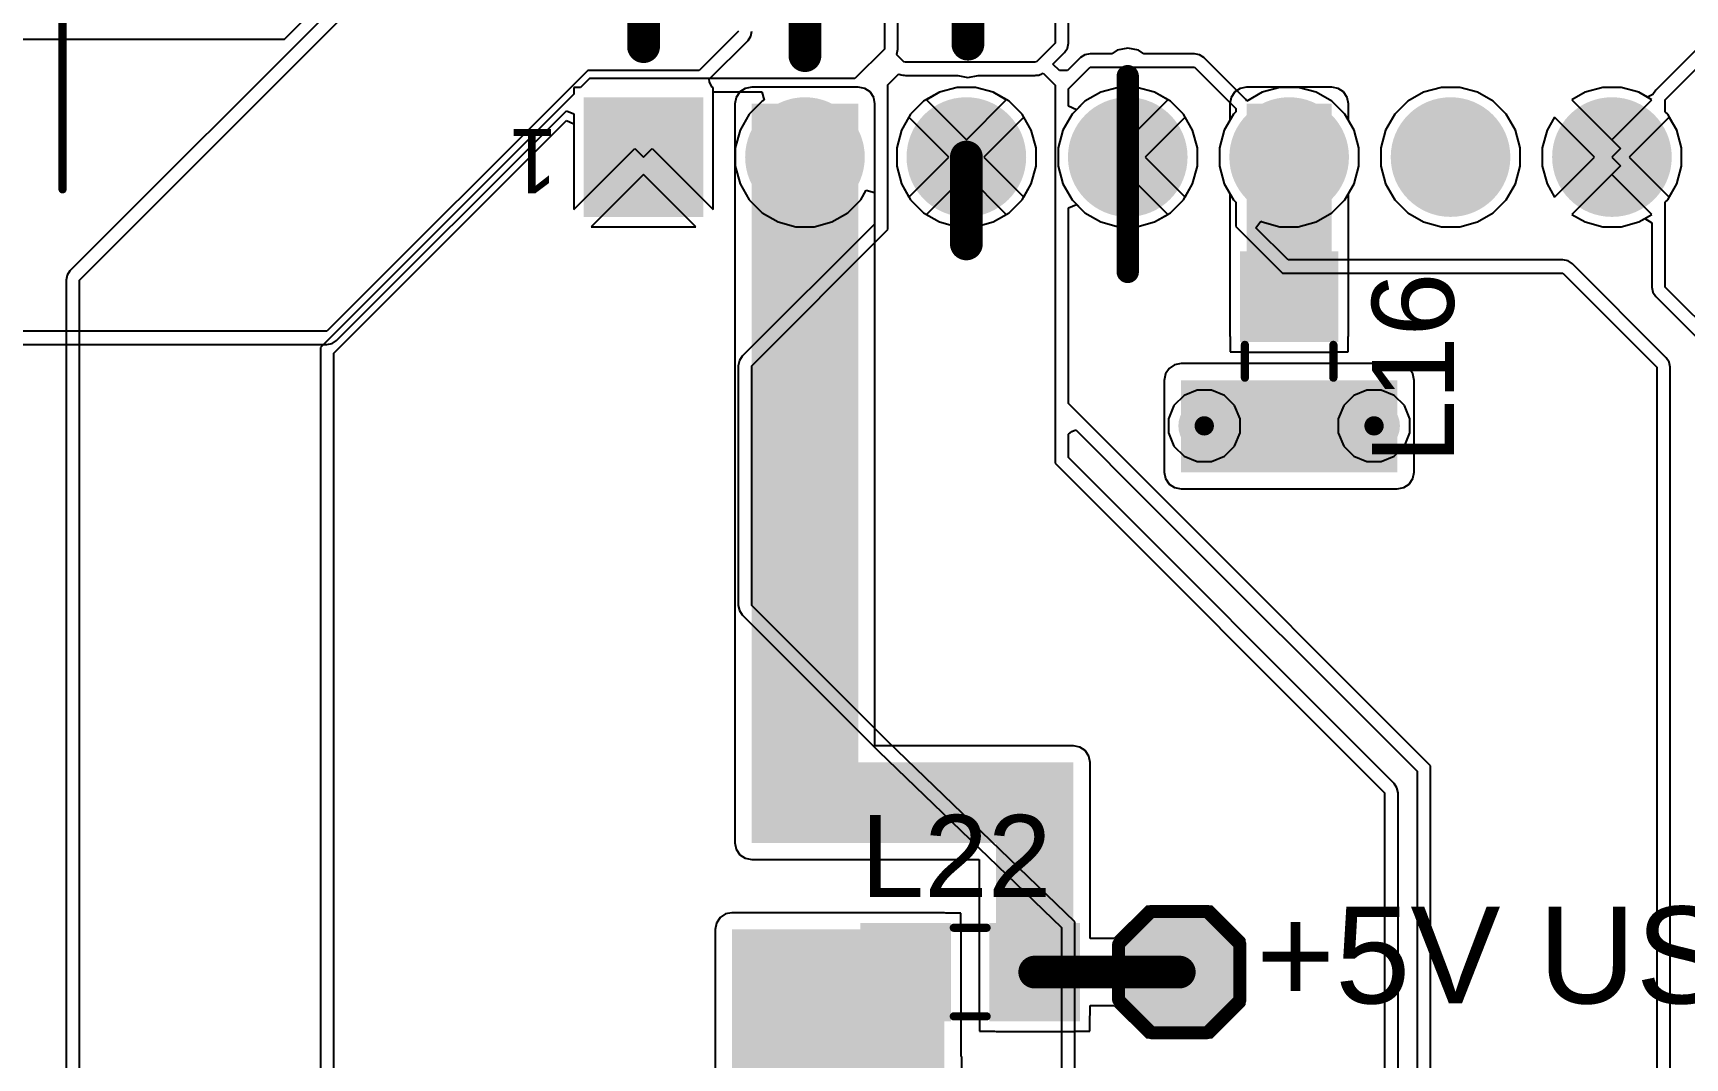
# Model space of a CAD drawing. Header units: millimetres. Extents: x 0 to 174, y 0 to 132.
# Drawn here: x 109.39 to 134.98, y 95.35 to 111.22 of the extents above; entities that cross this region are included whole.
import ezdxf

# ---------------------------------------------------------------- set-up
doc = ezdxf.new("R2010")
doc.units = ezdxf.units.MM
for name, color, linetype in [('BottomLayer', 5, 'Continuous'), ('BottomSolder', 6, 'Continuous'), ('MultiLayer', 9, 'Continuous'), ('PadHoleLayer', 156, 'Continuous'), ('TopLayer', 1, 'Continuous'), ('TopOverlay', 2, 'Continuous'), ('TopPaste', 8, 'Continuous'), ('TopSolder', 216, 'Continuous'), ('ViaHoleLayer', 16, 'Continuous')]:
    doc.layers.add(name, color=color, linetype=linetype)
doc.styles.add('Arial', font='', dxfattribs={"height": 0.2})
doc.styles.get('Arial').set_extended_font_data('Arial')

# ---------------------------------------------------------------- blocks, each defined once
blk = doc.blocks.new('T__________31')
at = {"layer": 'TopLayer'}
blk.add_hatch(color=1, dxfattribs=at).paths.add_polyline_path([(0.3809999999999999, 0.7619999999999999), (-0.3809999999999999, 0.7619999999999999), (-0.7619999999999999, 0.3809999999999999), (-0.7619999999999999, -0.3809999999999999), (-0.3809999999999999, -0.7619999999999999), (0.3809999999999999, -0.7619999999999999), (0.7619999999999999, -0.3809999999999999), (0.7619999999999999, 0.3809999999999999)])
at = {"layer": 'TopPaste'}
blk.add_hatch(color=8, dxfattribs=at).paths.add_polyline_path([(0.3809999999999999, 0.7619999999999999), (-0.3809999999999999, 0.7619999999999999), (-0.7619999999999999, 0.3809999999999999), (-0.7619999999999999, -0.3809999999999999), (-0.3809999999999999, -0.7619999999999999), (0.3809999999999999, -0.7619999999999999), (0.7619999999999999, -0.3809999999999999), (0.7619999999999999, 0.3809999999999999)])
at = {"layer": 'TopSolder'}
blk.add_hatch(color=216, dxfattribs=at).paths.add_polyline_path([(0.4318, 0.8636), (-0.4318, 0.8636), (-0.8636, 0.4318), (-0.8636, -0.4318), (-0.4318, -0.8636), (0.4318, -0.8636), (0.8636, -0.4318), (0.8636, 0.4318)])
at = {"layer": 'TopOverlay', "const_width": 0.1999996}
for points in [[(-0.4318, 0.9397999999999999), (-0.9397999999999999, 0.4318)], [(-0.4318, 0.9397999999999999), (0.4318, 0.9397999999999999)], [(0.4318, 0.9397999999999999), (0.9397999999999999, 0.4318)], [(-0.9397999999999999, 0.4318), (-0.9397999999999999, -0.4318)], [(0.9397999999999999, 0.4318), (0.9397999999999999, -0.4318)], [(-0.9397999999999999, -0.4318), (-0.4318, -0.9397999999999999)], [(0.9397999999999999, -0.4318), (0.4318, -0.9397999999999999)], [(-0.4318, -0.9397999999999999), (0.4318, -0.9397999999999999)]]:
    blk.add_lwpolyline(points, dxfattribs=at)
at = {"layer": 'TopOverlay', "const_width": 0.0999998}
for points in [[(-0.4817998999999999, 0.9397999999999999, 1), (-0.3818001, 0.9397999999999999, 1)], [(-0.4817998999999999, 0.9397999999999999, 1), (-0.3818001, 0.9397999999999999, 1)], [(0.3818001, 0.9397999999999999, 1), (0.4817998999999999, 0.9397999999999999, 1)], [(0.3818001, 0.9397999999999999, 1), (0.4817998999999999, 0.9397999999999999, 1)], [(-0.9897999000000001, 0.4318, 1), (-0.8898001, 0.4318, 1)], [(-0.9897999000000001, 0.4318, 1), (-0.8898001, 0.4318, 1)], [(0.8898001, 0.4318, 1), (0.9897999000000001, 0.4318, 1)], [(0.8898001, 0.4318, 1), (0.9897999000000001, 0.4318, 1)], [(-0.9897999000000001, -0.4318, 1), (-0.8898001, -0.4318, 1)], [(-0.9897999000000001, -0.4318, 1), (-0.8898001, -0.4318, 1)], [(0.8898001, -0.4318, 1), (0.9897999000000001, -0.4318, 1)], [(0.8898001, -0.4318, 1), (0.9897999000000001, -0.4318, 1)], [(-0.4817998999999999, -0.9397999999999999, 1), (-0.3818001, -0.9397999999999999, 1)], [(-0.4817998999999999, -0.9397999999999999, 1), (-0.3818001, -0.9397999999999999, 1)], [(0.3818001, -0.9397999999999999, 1), (0.4817998999999999, -0.9397999999999999, 1)], [(0.3818001, -0.9397999999999999, 1), (0.4817998999999999, -0.9397999999999999, 1)]]:
    blk.add_lwpolyline(points, format="xyb", close=True, dxfattribs=at)
blk = doc.blocks.new('I___0805_62')
at = {"layer": 'TopLayer'}
for points in [[(-1.59999807, 0.65999995), (-0.39999793, 0.65999995), (-0.39999793, -0.65999995), (-1.59999807, -0.65999995)], [(0.4000030099999999, 0.65999995), (1.60000315, 0.65999995), (1.60000315, -0.65999995), (0.4000030099999999, -0.65999995)]]:
    blk.add_hatch(color=1, dxfattribs=at).paths.add_polyline_path(points)
at = {"layer": 'TopPaste'}
for points in [[(-1.59999807, 0.65999995), (-0.39999793, 0.65999995), (-0.39999793, -0.65999995), (-1.59999807, -0.65999995)], [(0.4000030099999999, 0.65999995), (1.60000315, 0.65999995), (1.60000315, -0.65999995), (0.4000030099999999, -0.65999995)]]:
    blk.add_hatch(color=8, dxfattribs=at).paths.add_polyline_path(points)
at = {"layer": 'TopSolder'}
for points in [[(-1.70159807, 0.7615999499999999), (-0.29839793, 0.7615999499999999), (-0.29839793, -0.7615999499999999), (-1.70159807, -0.7615999499999999)], [(0.29840301, 0.7615999499999999), (1.70160315, 0.7615999499999999), (1.70160315, -0.7615999499999999), (0.29840301, -0.7615999499999999)]]:
    blk.add_hatch(color=216, dxfattribs=at).paths.add_polyline_path(points)
at = {"layer": 'TopOverlay', "const_width": 0.127}
for points in [[(-0.254, 0.6858), (0.254, 0.6858)], [(-0.254, -0.6858), (0.254, -0.6858)]]:
    blk.add_lwpolyline(points, dxfattribs=at)
at = {"layer": 'TopOverlay', "const_width": 0.0635}
for points in [[(-0.2857499999999999, 0.6858, 1), (-0.22225, 0.6858, 1)], [(0.22225, 0.6858, 1), (0.2857499999999999, 0.6858, 1)], [(-0.2857499999999999, -0.6858, 1), (-0.22225, -0.6858, 1)], [(0.22225, -0.6858, 1), (0.2857499999999999, -0.6858, 1)]]:
    blk.add_lwpolyline(points, format="xyb", close=True, dxfattribs=at)
blk = doc.blocks.new('I___0805_67')
at = {"layer": 'TopLayer'}
for points in [[(-1.59999807, 0.65999995), (-0.39999793, 0.65999995), (-0.39999793, -0.65999995), (-1.59999807, -0.65999995)], [(0.4000030099999999, 0.65999995), (1.60000315, 0.65999995), (1.60000315, -0.65999995), (0.4000030099999999, -0.65999995)]]:
    blk.add_hatch(color=1, dxfattribs=at).paths.add_polyline_path(points)
at = {"layer": 'TopPaste'}
for points in [[(-1.59999807, 0.65999995), (-0.39999793, 0.65999995), (-0.39999793, -0.65999995), (-1.59999807, -0.65999995)], [(0.4000030099999999, 0.65999995), (1.60000315, 0.65999995), (1.60000315, -0.65999995), (0.4000030099999999, -0.65999995)]]:
    blk.add_hatch(color=8, dxfattribs=at).paths.add_polyline_path(points)
at = {"layer": 'TopSolder'}
for points in [[(-1.70159807, 0.7615999499999999), (-0.29839793, 0.7615999499999999), (-0.29839793, -0.7615999499999999), (-1.70159807, -0.7615999499999999)], [(0.29840301, 0.7615999499999999), (1.70160315, 0.7615999499999999), (1.70160315, -0.7615999499999999), (0.29840301, -0.7615999499999999)]]:
    blk.add_hatch(color=216, dxfattribs=at).paths.add_polyline_path(points)
at = {"layer": 'TopOverlay', "const_width": 0.127}
for points in [[(-0.254, 0.6858), (0.254, 0.6858)], [(-0.254, -0.6858), (0.254, -0.6858)]]:
    blk.add_lwpolyline(points, dxfattribs=at)
at = {"layer": 'TopOverlay', "const_width": 0.0635}
for points in [[(-0.2857499999999999, 0.6858, 1), (-0.22225, 0.6858, 1)], [(0.22225, 0.6858, 1), (0.2857499999999999, 0.6858, 1)], [(-0.2857499999999999, -0.6858, 1), (-0.22225, -0.6858, 1)], [(0.22225, -0.6858, 1), (0.2857499999999999, -0.6858, 1)]]:
    blk.add_lwpolyline(points, format="xyb", close=True, dxfattribs=at)
blk = doc.blocks.new('MX23A18NF1_68')
at = {"layer": 'BottomLayer'}
h = blk.add_hatch(color=5, dxfattribs=at)
edge = h.paths.add_edge_path()
edge.add_arc((-20.49999964, 4.50000116), 0.8249996199999998, 0, 360)
h = blk.add_hatch(color=5, dxfattribs=at)
edge = h.paths.add_edge_path()
edge.add_arc((-17.99999956, 4.50000116), 0.8249996199999998, 0, 360)
h = blk.add_hatch(color=5, dxfattribs=at)
edge = h.paths.add_edge_path()
edge.add_arc((-15.49999948, 4.50000116), 0.8249996199999998, 0, 360)
h = blk.add_hatch(color=5, dxfattribs=at)
edge = h.paths.add_edge_path()
edge.add_arc((-12.9999994, 4.50000116), 0.8249996199999998, 0, 360)
h = blk.add_hatch(color=5, dxfattribs=at)
edge = h.paths.add_edge_path()
edge.add_arc((-10.49999932, 4.50000116), 0.8249996199999998, 0, 360)
h = blk.add_hatch(color=5, dxfattribs=at)
edge = h.paths.add_edge_path()
edge.add_arc((-7.999999239999999, 4.50000116), 0.8249996199999998, 0, 360)
blk.add_hatch(color=5, dxfattribs=at).paths.add_polyline_path([(-6.32499878, 5.32500078), (-4.67499954, 5.32500078), (-4.67499954, 3.67500154), (-6.32499878, 3.67500154)])
at = {"layer": 'BottomSolder'}
h = blk.add_hatch(color=6, dxfattribs=at)
edge = h.paths.add_edge_path()
edge.add_arc((-20.49999964, 4.50000116), 0.92659962, 0, 360)
h = blk.add_hatch(color=6, dxfattribs=at)
edge = h.paths.add_edge_path()
edge.add_arc((-17.99999956, 4.50000116), 0.92659962, 0, 360)
h = blk.add_hatch(color=6, dxfattribs=at)
edge = h.paths.add_edge_path()
edge.add_arc((-15.49999948, 4.50000116), 0.92659962, 0, 360)
h = blk.add_hatch(color=6, dxfattribs=at)
edge = h.paths.add_edge_path()
edge.add_arc((-12.9999994, 4.50000116), 0.92659962, 0, 360)
h = blk.add_hatch(color=6, dxfattribs=at)
edge = h.paths.add_edge_path()
edge.add_arc((-10.49999932, 4.50000116), 0.92659962, 0, 360)
h = blk.add_hatch(color=6, dxfattribs=at)
edge = h.paths.add_edge_path()
edge.add_arc((-7.999999239999999, 4.50000116), 0.92659962, 0, 360)
blk.add_hatch(color=6, dxfattribs=at).paths.add_polyline_path([(-6.42659878, 5.426600779999999), (-4.57339954, 5.426600779999999), (-4.57339954, 3.57340154), (-6.42659878, 3.57340154)])
at = {"layer": 'MultiLayer'}
h = blk.add_hatch(color=9, dxfattribs=at)
edge = h.paths.add_edge_path()
edge.add_arc((-20.49999964, 4.50000116), 0.8249996199999998, 0, 360)
h = blk.add_hatch(color=9, dxfattribs=at)
edge = h.paths.add_edge_path()
edge.add_arc((-17.99999956, 4.50000116), 0.8249996199999998, 0, 360)
h = blk.add_hatch(color=9, dxfattribs=at)
edge = h.paths.add_edge_path()
edge.add_arc((-15.49999948, 4.50000116), 0.8249996199999998, 0, 360)
h = blk.add_hatch(color=9, dxfattribs=at)
edge = h.paths.add_edge_path()
edge.add_arc((-12.9999994, 4.50000116), 0.8249996199999998, 0, 360)
h = blk.add_hatch(color=9, dxfattribs=at)
edge = h.paths.add_edge_path()
edge.add_arc((-10.49999932, 4.50000116), 0.8249996199999998, 0, 360)
h = blk.add_hatch(color=9, dxfattribs=at)
edge = h.paths.add_edge_path()
edge.add_arc((-7.999999239999999, 4.50000116), 0.8249996199999998, 0, 360)
blk.add_hatch(color=9, dxfattribs=at).paths.add_polyline_path([(-6.32499878, 5.32500078), (-4.67499954, 5.32500078), (-4.67499954, 3.67500154), (-6.32499878, 3.67500154)])
at = {"layer": 'PadHoleLayer'}
h = blk.add_hatch(color=156, dxfattribs=at)
edge = h.paths.add_edge_path()
edge.add_arc((-20.49999964, 4.50000116), 0.5499989, 0, 360)
h = blk.add_hatch(color=156, dxfattribs=at)
edge = h.paths.add_edge_path()
edge.add_arc((-17.99999956, 4.50000116), 0.5499989, 0, 360)
h = blk.add_hatch(color=156, dxfattribs=at)
edge = h.paths.add_edge_path()
edge.add_arc((-15.49999948, 4.50000116), 0.5499989, 0, 360)
h = blk.add_hatch(color=156, dxfattribs=at)
edge = h.paths.add_edge_path()
edge.add_arc((-12.9999994, 4.50000116), 0.5499989, 0, 360)
h = blk.add_hatch(color=156, dxfattribs=at)
edge = h.paths.add_edge_path()
edge.add_arc((-10.49999932, 4.50000116), 0.5499989, 0, 360)
h = blk.add_hatch(color=156, dxfattribs=at)
edge = h.paths.add_edge_path()
edge.add_arc((-7.999999239999999, 4.50000116), 0.5499989, 0, 360)
h = blk.add_hatch(color=156, dxfattribs=at)
edge = h.paths.add_edge_path()
edge.add_arc((-5.49999916, 4.50000116), 0.5499989, 0, 360)
at = {"layer": 'TopLayer'}
h = blk.add_hatch(color=1, dxfattribs=at)
edge = h.paths.add_edge_path()
edge.add_arc((-20.49999964, 4.50000116), 0.8249996199999998, 0, 360)
h = blk.add_hatch(color=1, dxfattribs=at)
edge = h.paths.add_edge_path()
edge.add_arc((-17.99999956, 4.50000116), 0.8249996199999998, 0, 360)
h = blk.add_hatch(color=1, dxfattribs=at)
edge = h.paths.add_edge_path()
edge.add_arc((-15.49999948, 4.50000116), 0.8249996199999998, 0, 360)
h = blk.add_hatch(color=1, dxfattribs=at)
edge = h.paths.add_edge_path()
edge.add_arc((-12.9999994, 4.50000116), 0.8249996199999998, 0, 360)
h = blk.add_hatch(color=1, dxfattribs=at)
edge = h.paths.add_edge_path()
edge.add_arc((-10.49999932, 4.50000116), 0.8249996199999998, 0, 360)
h = blk.add_hatch(color=1, dxfattribs=at)
edge = h.paths.add_edge_path()
edge.add_arc((-7.999999239999999, 4.50000116), 0.8249996199999998, 0, 360)
blk.add_hatch(color=1, dxfattribs=at).paths.add_polyline_path([(-6.32499878, 5.32500078), (-4.67499954, 5.32500078), (-4.67499954, 3.67500154), (-6.32499878, 3.67500154)])
at = {"layer": 'TopSolder'}
h = blk.add_hatch(color=216, dxfattribs=at)
edge = h.paths.add_edge_path()
edge.add_arc((-20.49999964, 4.50000116), 0.92659962, 0, 360)
h = blk.add_hatch(color=216, dxfattribs=at)
edge = h.paths.add_edge_path()
edge.add_arc((-17.99999956, 4.50000116), 0.92659962, 0, 360)
h = blk.add_hatch(color=216, dxfattribs=at)
edge = h.paths.add_edge_path()
edge.add_arc((-15.49999948, 4.50000116), 0.92659962, 0, 360)
h = blk.add_hatch(color=216, dxfattribs=at)
edge = h.paths.add_edge_path()
edge.add_arc((-12.9999994, 4.50000116), 0.92659962, 0, 360)
h = blk.add_hatch(color=216, dxfattribs=at)
edge = h.paths.add_edge_path()
edge.add_arc((-10.49999932, 4.50000116), 0.92659962, 0, 360)
h = blk.add_hatch(color=216, dxfattribs=at)
edge = h.paths.add_edge_path()
edge.add_arc((-7.999999239999999, 4.50000116), 0.92659962, 0, 360)
blk.add_hatch(color=216, dxfattribs=at).paths.add_polyline_path([(-6.42659878, 5.426600779999999), (-4.57339954, 5.426600779999999), (-4.57339954, 3.57340154), (-6.42659878, 3.57340154)])
at = {"layer": 'TopOverlay', "const_width": 0.127}
blk.add_lwpolyline([(3.50000062, 5.00000016), (3.50000062, -5.733399759999999)], dxfattribs=at)
at = {"layer": 'TopOverlay', "const_width": 0.0635}
blk.add_lwpolyline([(3.46825062, 5.00000016, 1), (3.53175062, 5.00000016, 1)], format="xyb", close=True, dxfattribs=at)
at = {"layer": 'TopOverlay'}
blk.add_text('1', height=1.00000054, dxfattribs=at).set_placement((-4.1656, 4.064))

msp = doc.modelspace()

# ---------------------------------------------------------------- hatches: boundary and pattern name
at = {"layer": 'BottomLayer'}
h = msp.add_hatch(color=5, dxfattribs=at)
edge = h.paths.add_edge_path()
edge.add_arc((127.5334127, 105.13721162), 0.2999994, 0, 360)
h = msp.add_hatch(color=5, dxfattribs=at)
edge = h.paths.add_edge_path()
edge.add_arc((130.16301374, 105.13721162), 0.2999994, 0, 360)
at = {"layer": 'BottomSolder'}
h = msp.add_hatch(color=6, dxfattribs=at)
edge = h.paths.add_edge_path()
edge.add_arc((127.5334127, 105.13721162), 0.4015993999999999, 0, 360)
h = msp.add_hatch(color=6, dxfattribs=at)
edge = h.paths.add_edge_path()
edge.add_arc((130.16301374, 105.13721162), 0.4015993999999999, 0, 360)
at = {"layer": 'TopLayer'}
for points in [[(120.523, 98.67899999999999), (122.174, 98.67899999999999), (122.174, 110.12501216), (120.523, 110.12501216)], [(128.188212, 106.53721136), (129.50821444, 106.53721136), (129.50821444, 110.12501216), (128.188212, 110.12501216)], [(127.17321276, 104.4194127), (130.52321368, 104.4194127), (130.52321368, 105.8418127), (127.17321276, 105.8418127)], [(120.523, 98.67899999999999), (125.50761284, 98.67899999999999), (125.50761284, 99.9236), (120.523, 99.9236)], [(124.3076127, 96.0177404), (125.50761538, 96.0177404), (125.50761538, 99.9236), (124.3076127, 99.9236)], [(120.21671156, 89.85754189999999), (123.50761176, 89.85754189999999), (123.50761176, 97.3377403), (120.21671156, 97.3377403)]]:
    msp.add_hatch(color=1, dxfattribs=at).paths.add_polyline_path(points)
h = msp.add_hatch(color=1, dxfattribs=at)
edge = h.paths.add_edge_path()
edge.add_arc((127.5334127, 105.13721162), 0.2999994, 0, 360)
h = msp.add_hatch(color=1, dxfattribs=at)
edge = h.paths.add_edge_path()
edge.add_arc((130.16301374, 105.13721162), 0.2999994, 0, 360)
at = {"layer": 'TopSolder'}
h = msp.add_hatch(color=216, dxfattribs=at)
edge = h.paths.add_edge_path()
edge.add_arc((127.5334127, 105.13721162), 0.4015993999999999, 0, 360)
h = msp.add_hatch(color=216, dxfattribs=at)
edge = h.paths.add_edge_path()
edge.add_arc((130.16301374, 105.13721162), 0.4015993999999999, 0, 360)
at = {"layer": 'ViaHoleLayer'}
h = msp.add_hatch(color=16, dxfattribs=at)
edge = h.paths.add_edge_path()
edge.add_arc((127.5334127, 105.13721162), 0.1499997, 0, 360)
h = msp.add_hatch(color=16, dxfattribs=at)
edge = h.paths.add_edge_path()
edge.add_arc((130.16301374, 105.13721162), 0.1499997, 0, 360)

# ---------------------------------------------------------------- linework, layer by layer
at = {"layer": 'BottomLayer'}
for p, q in [((125.222, 115.51919746), (125.222, 111.06418732)), ((116.64461558, 114.21981474), (109.96250042, 107.53769958)), ((110.109, 107.3912), (116.8654, 114.1476)), ((122.5804, 113.6904), (122.5804, 110.9726)), ((122.78758018, 110.9726127), (122.78758018, 111.72508262)), ((125.42918018, 111.06420002), (125.42918018, 111.5135057)), ((125.222, 111.06418732), (124.93319184, 110.77537916)), ((125.41340932, 110.98490122), (125.42918272, 111.06418732)), ((125.42918272, 111.06418732), (125.42918018, 111.06420002)), ((135.41329534, 111.22069196), (134.52671342, 110.33411258)), ((134.673213, 110.187613), (135.5598, 111.0742)), ((122.5804, 110.9726), (122.1232, 110.5154)), ((122.76759546, 110.88700454), (122.77180932, 110.8933139)), ((122.88013524, 110.77446476), (122.76759546, 110.88700454)), ((122.77180932, 110.8933139), (122.78758272, 110.9726)), ((122.78758272, 110.9726), (122.78758018, 110.9726127)), ((125.18980296, 110.73899112), (125.36849958, 110.91768774)), ((125.36849958, 110.91768774), (125.41340932, 110.98490122)), ((125.61835176, 110.83969958), (125.4172244, 110.63857222)), ((125.68556524, 110.88460932), (125.61835176, 110.83969958)), ((125.76485134, 110.90038272), (125.68556524, 110.88460932)), ((125.76486404, 110.90038018), (125.76485134, 110.90038272)), ((126.09927536, 110.90038018), (125.76486404, 110.90038018)), ((126.18170598, 110.95545754), (126.09927536, 110.90038018)), ((126.34820298, 110.9885766), (126.18170598, 110.95545754)), ((126.51469998, 110.95545754), (126.34820298, 110.9885766)), ((126.5971306, 110.90038018), (126.51469998, 110.95545754)), ((127.3809873, 110.90038018), (126.5971306, 110.90038018)), ((127.381, 110.90038272), (127.3809873, 110.90038018)), ((127.4602861, 110.88460932), (127.381, 110.90038272)), ((127.52749958, 110.83969958), (127.4602861, 110.88460932)), ((128.16970556, 110.19749106), (127.52749958, 110.83969958)), ((122.6312, 110.41970042), (122.79707724, 110.58557766)), ((122.79707724, 110.58557766), (122.80084914, 110.58305544)), ((122.80084914, 110.58305544), (122.82086942, 110.57907272)), ((122.82086942, 110.57907272), (122.83971114, 110.5712673)), ((122.83971114, 110.5712673), (122.86516956, 110.56620254)), ((122.86516956, 110.56620254), (122.88557592, 110.56620254)), ((122.90559366, 110.7694), (122.88013524, 110.77446476)), ((122.88557592, 110.56620254), (122.90559366, 110.56221982)), ((124.90680378, 110.7694), (122.90559366, 110.7694)), ((122.90559366, 110.56221982), (123.71486306, 110.56221982)), ((123.71486306, 110.56221982), (123.87258182, 110.53084828)), ((123.87258182, 110.53084828), (124.03030058, 110.56221982)), ((124.03030058, 110.56221982), (124.90680378, 110.56221982)), ((124.9297984, 110.77397454), (124.90680378, 110.7694)), ((124.90680378, 110.56221982), (124.92682152, 110.56620254)), ((124.92682152, 110.56620254), (124.94722788, 110.56620254)), ((124.93319184, 110.77537916), (124.9297984, 110.77397454)), ((124.94722788, 110.56620254), (124.9702225, 110.57077708)), ((124.9702225, 110.57077708), (124.9890439, 110.57857234)), ((124.9890439, 110.57857234), (125.00903624, 110.5825449)), ((125.00903624, 110.5825449), (125.01242968, 110.58394952)), ((125.01242968, 110.58394952), (125.01245762, 110.5839673)), ((125.01245762, 110.5839673), (125.01247794, 110.58397238)), ((125.01247794, 110.58397238), (125.02944768, 110.59531094)), ((125.02944768, 110.59531094), (125.0372531, 110.59854436)), ((125.0372531, 110.59854436), (125.22199492, 110.4138)), ((125.29022186, 110.63857222), (125.18980296, 110.73899112)), ((125.4172244, 110.63857222), (125.29022186, 110.63857222)), ((125.42916748, 110.35751614), (125.76485134, 110.6932)), ((125.76485134, 110.6932), (127.381, 110.6932)), ((127.381, 110.6932), (128.0232136, 110.0509864)), ((117.87201216, 110.37901216), (117.76921328, 110.37901216)), ((117.76921328, 110.37901216), (117.76921328, 110.27621328)), ((118.0084, 110.5154), (117.87201216, 110.37901216)), ((122.1232, 110.5154), (118.0084, 110.5154)), ((119.92721252, 108.49041802), (119.92721252, 110.30821982)), ((119.92721252, 110.30821982), (120.68247898, 110.30821982)), ((120.68247898, 110.30821982), (120.71650736, 110.18121982)), ((122.6312, 108.17601428), (122.6312, 110.41970042)), ((123.43173434, 110.3054817), (123.22912616, 110.18850454)), ((123.70616102, 110.37901216), (123.43173434, 110.3054817)), ((123.9902651, 110.37901216), (123.70616102, 110.37901216)), ((124.26469178, 110.3054817), (123.9902651, 110.37901216)), ((124.46731012, 110.18849692), (124.26469178, 110.3054817)), ((125.22199492, 110.35755678), (125.2219873, 110.35751868)), ((125.2219873, 110.35751868), (125.22199492, 110.35748058)), ((125.22199492, 110.4138), (125.22199492, 110.35755678)), ((125.22199492, 110.35748058), (125.22199492, 110.08651592)), ((125.4291751, 110.35748058), (125.42916748, 110.35751614)), ((125.4291751, 110.08651592), (125.4291751, 110.35748058)), ((125.93173442, 110.3054817), (125.68569224, 110.16342712)), ((126.2061611, 110.37901216), (125.93173442, 110.3054817)), ((126.49026518, 110.37901216), (126.2061611, 110.37901216)), ((126.76469186, 110.3054817), (126.49026518, 110.37901216)), ((126.9672975, 110.18850454), (126.76469186, 110.3054817)), ((128.4317345, 110.3054817), (128.19058182, 110.1662516)), ((128.70616118, 110.37901216), (128.4317345, 110.3054817)), ((128.99026526, 110.37901216), (128.70616118, 110.37901216)), ((129.26469194, 110.3054817), (128.99026526, 110.37901216)), ((129.51073412, 110.16342712), (129.26469194, 110.3054817)), ((130.93173458, 110.3054817), (130.6856924, 110.16342712)), ((131.20616126, 110.37901216), (130.93173458, 110.3054817)), ((131.49026534, 110.37901216), (131.20616126, 110.37901216)), ((131.76469202, 110.3054817), (131.49026534, 110.37901216)), ((132.0107342, 110.16342712), (131.76469202, 110.3054817)), ((133.43173466, 110.3054817), (133.22912648, 110.18850454)), ((133.70616134, 110.37901216), (133.43173466, 110.3054817)), ((133.99026542, 110.37901216), (133.70616134, 110.37901216)), ((134.2646921, 110.3054817), (133.99026542, 110.37901216)), ((134.39759506, 110.2287483), (134.2646921, 110.3054817)), ((134.52671342, 110.33411258), (134.48180368, 110.26690164)), ((117.76921328, 110.27621328), (113.84279746, 106.34979746)), ((120.68569208, 110.16342712), (120.4847984, 109.96253344)), ((120.71650736, 110.18121982), (120.68569208, 110.16342712)), ((123.22912616, 110.18850454), (123.84822322, 109.56941002)), ((123.84822322, 109.56941002), (124.46731012, 110.18849692)), ((125.22199492, 110.08651592), (125.22199492, 108.51351932)), ((125.5561751, 110.03390998), (125.4291751, 110.08651592)), ((125.68569224, 110.16342712), (125.5561751, 110.03390998)), ((126.21349916, 109.4347062), (126.9672975, 110.18850454)), ((128.0232136, 110.0509864), (128.0232136, 110.0009484)), ((128.16971318, 110.19748598), (128.16970556, 110.19749106)), ((128.19058182, 110.1662516), (128.16971318, 110.19748598)), ((129.7116278, 109.96253344), (129.51073412, 110.16342712)), ((130.6856924, 110.16342712), (130.48479872, 109.96253344)), ((132.21162788, 109.96253344), (132.0107342, 110.16342712)), ((133.22912648, 110.18850454), (133.98292736, 109.4347062)), ((134.48180368, 110.26690164), (134.39759506, 110.2287483)), ((134.673213, 110.0009484), (134.673213, 110.187613)), ((114.04997764, 106.26397848), (117.65188052, 109.86588136)), ((117.65188052, 109.86588136), (117.76921328, 109.81727846)), ((117.76921328, 109.81727846), (117.76921328, 108.49040024)), ((120.4847984, 109.96253344), (120.34274382, 109.71649126)), ((122.95971852, 109.9190969), (122.8427439, 109.71649126)), ((123.57881558, 109.30000238), (122.95971852, 109.9190969)), ((124.73671268, 109.9190842), (124.11763086, 109.30000238)), ((124.85368222, 109.71649126), (124.73671268, 109.9190842)), ((127.23670514, 109.9190969), (126.61761062, 109.30000238)), ((127.3536823, 109.71649126), (127.23670514, 109.9190969)), ((127.98479864, 109.96253344), (127.84274406, 109.71649126)), ((128.0232136, 110.0009484), (127.98479864, 109.96253344)), ((129.85368238, 109.71649126), (129.7116278, 109.96253344)), ((130.48479872, 109.96253344), (130.34274414, 109.71649126)), ((132.35368246, 109.71649126), (132.21162788, 109.96253344)), ((132.95971884, 109.9190969), (132.84274422, 109.71649126)), ((133.5788159, 109.30000238), (132.95971884, 109.9190969)), ((134.71162796, 109.96253344), (134.673213, 110.0009484)), ((134.85368254, 109.71649126), (134.71162796, 109.96253344)), ((120.34274382, 109.71649126), (120.26921336, 109.44206458)), ((122.8427439, 109.71649126), (122.76921344, 109.44206458)), ((124.92721268, 109.44206458), (124.85368222, 109.71649126)), ((127.42721276, 109.44206458), (127.3536823, 109.71649126)), ((127.84274406, 109.71649126), (127.7692136, 109.44206458)), ((129.92721284, 109.44206458), (129.85368238, 109.71649126)), ((130.34274414, 109.71649126), (130.26921368, 109.44206458)), ((132.42721292, 109.44206458), (132.35368246, 109.71649126)), ((132.84274422, 109.71649126), (132.76921376, 109.44206458)), ((134.927213, 109.44206458), (134.85368254, 109.71649126)), ((117.76921328, 108.49040024), (118.71351924, 109.4347062)), ((118.71351924, 109.4347062), (118.84822306, 109.30000238)), ((118.84822306, 109.30000238), (118.98292688, 109.4347062)), ((118.98292688, 109.4347062), (119.92721252, 108.49041802)), ((120.26921336, 109.44206458), (120.26921336, 109.1579605)), ((122.76921344, 109.44206458), (122.76921344, 109.1579605)), ((122.95972868, 108.68091548), (123.57881558, 109.30000238)), ((124.11763086, 109.30000238), (124.73670506, 108.68092564)), ((124.92721268, 109.1579605), (124.92721268, 109.44206458)), ((126.34820298, 109.30000238), (126.21349916, 109.4347062)), ((126.21349916, 109.16529856), (126.34820298, 109.30000238)), ((126.61761062, 109.30000238), (127.23669752, 108.68091294)), ((127.42721276, 109.1579605), (127.42721276, 109.44206458)), ((127.7692136, 109.44206458), (127.7692136, 109.1579605)), ((129.92721284, 109.1579605), (129.92721284, 109.44206458)), ((130.26921368, 109.44206458), (130.26921368, 109.1579605)), ((132.42721292, 109.1579605), (132.42721292, 109.44206458)), ((132.76921376, 109.44206458), (132.76921376, 109.1579605)), ((132.959729, 108.68091548), (133.5788159, 109.30000238)), ((133.98292736, 109.4347062), (133.84822354, 109.30000238)), ((133.84822354, 109.30000238), (133.98292736, 109.16529856)), ((134.927213, 109.1579605), (134.927213, 109.44206458)), ((118.84822306, 109.03059474), (118.03864124, 108.22101292)), ((119.65780234, 108.22101292), (118.84822306, 109.03059474)), ((120.26921336, 109.1579605), (120.34274382, 108.88353382)), ((122.76921344, 109.1579605), (122.8427439, 108.88353382)), ((123.84822322, 109.03059474), (123.2291414, 108.41151292)), ((124.46729742, 108.411518), (123.84822322, 109.03059474)), ((124.85368222, 108.88353382), (124.92721268, 109.1579605)), ((126.9672848, 108.41151292), (126.21349916, 109.16529856)), ((127.3536823, 108.88353382), (127.42721276, 109.1579605)), ((127.7692136, 109.1579605), (127.84274406, 108.88353382)), ((129.85368238, 108.88353382), (129.92721284, 109.1579605)), ((130.26921368, 109.1579605), (130.34274414, 108.88353382)), ((132.35368246, 108.88353382), (132.42721292, 109.1579605)), ((132.76921376, 109.1579605), (132.84274422, 108.88353382)), ((133.98292736, 109.16529856), (133.22914172, 108.41151292)), ((134.85368254, 108.88353382), (134.927213, 109.1579605)), ((120.34274382, 108.88353382), (120.4847984, 108.63749164)), ((122.21162756, 108.63749164), (122.29701982, 108.78539076)), ((122.29701982, 108.78539076), (122.42401982, 108.75136238)), ((122.42401982, 108.75136238), (122.42401982, 108.26183072)), ((122.8427439, 108.88353382), (122.95972868, 108.68091548)), ((124.73670506, 108.68092564), (124.85368222, 108.88353382)), ((127.23669752, 108.68091294), (127.3536823, 108.88353382)), ((127.84274406, 108.88353382), (127.98479864, 108.63749164)), ((129.7116278, 108.63749164), (129.85368238, 108.88353382)), ((130.34274414, 108.88353382), (130.48479872, 108.63749164)), ((132.21162788, 108.63749164), (132.35368246, 108.88353382)), ((132.84274422, 108.88353382), (132.959729, 108.68091548)), ((134.71162796, 108.63749164), (134.85368254, 108.88353382)), ((120.4847984, 108.63749164), (120.68569208, 108.43659796)), ((122.01073388, 108.43659796), (122.21162756, 108.63749164)), ((125.22199492, 108.51351932), (125.22199492, 107.72483154)), ((125.4291751, 108.51351678), (125.5561751, 108.5661151)), ((125.4291751, 107.72483154), (125.4291751, 108.51351678)), ((125.5561751, 108.5661151), (125.68569224, 108.43659796)), ((127.98479864, 108.63749164), (128.0232136, 108.59907668)), ((128.0232136, 108.59907668), (128.0232136, 108.22218386)), ((129.51073412, 108.43659796), (129.7116278, 108.63749164)), ((130.48479872, 108.63749164), (130.6856924, 108.43659796)), ((132.0107342, 108.43659796), (132.21162788, 108.63749164)), ((134.673213, 108.59907668), (134.71162796, 108.63749164)), ((134.673213, 107.28718446), (134.673213, 108.59907668)), ((122.42401982, 108.26183072), (120.37671378, 106.21452722)), ((120.68569208, 108.43659796), (120.93173426, 108.29454338)), ((120.93173426, 108.29454338), (121.20616094, 108.22101292)), ((121.49026502, 108.22101292), (121.7646917, 108.29454338)), ((121.7646917, 108.29454338), (122.01073388, 108.43659796)), ((123.2291414, 108.41151292), (123.43173434, 108.29454338)), ((123.43173434, 108.29454338), (123.70616102, 108.22101292)), ((123.9902651, 108.22101292), (124.26469178, 108.29454338)), ((124.26469178, 108.29454338), (124.46729742, 108.411518)), ((125.68569224, 108.43659796), (125.93173442, 108.29454338)), ((125.93173442, 108.29454338), (126.2061611, 108.22101292)), ((126.49026518, 108.22101292), (126.76469186, 108.29454338)), ((126.76469186, 108.29454338), (126.9672848, 108.41151292)), ((128.3341731, 108.20422352), (128.41215364, 108.30584892)), ((128.41215364, 108.30584892), (128.4317345, 108.29454338)), ((128.4317345, 108.29454338), (128.70616118, 108.22101292)), ((128.99026526, 108.22101292), (129.26469194, 108.29454338)), ((129.26469194, 108.29454338), (129.51073412, 108.43659796)), ((130.6856924, 108.43659796), (130.93173458, 108.29454338)), ((130.93173458, 108.29454338), (131.20616126, 108.22101292)), ((131.49026534, 108.22101292), (131.76469202, 108.29454338)), ((131.76469202, 108.29454338), (132.0107342, 108.43659796)), ((133.22914172, 108.41151292), (133.43173466, 108.29454338)), ((133.43173466, 108.29454338), (133.70616134, 108.22101292)), ((133.99026542, 108.22101292), (134.2646921, 108.29454338)), ((134.2646921, 108.29454338), (134.35604574, 108.34728648)), ((134.35604574, 108.34728648), (134.46603282, 108.28378648)), ((134.46603282, 108.28378648), (134.46603282, 107.28719716)), ((118.03864124, 108.22101292), (119.65780234, 108.22101292)), ((120.52321336, 106.06802764), (122.6312, 108.17601428)), ((121.20616094, 108.22101292), (121.49026502, 108.22101292)), ((123.70616102, 108.22101292), (123.9902651, 108.22101292)), ((126.2061611, 108.22101292), (126.49026518, 108.22101292)), ((128.0232136, 108.22218386), (128.7453864, 107.50001106)), ((128.83120284, 107.70719124), (128.3341731, 108.20422352)), ((128.70616118, 108.22101292), (128.99026526, 108.22101292)), ((131.20616126, 108.22101292), (131.49026534, 108.22101292)), ((133.70616134, 108.22101292), (133.99026542, 108.22101292)), ((109.96250042, 107.53769958), (109.91759068, 107.4704861)), ((125.22199492, 107.72483154), (125.22199746, 105.02701372)), ((125.42917764, 105.48222236), (125.4291751, 107.72483154)), ((128.7453864, 107.50001106), (133.0887864, 107.50001106)), ((133.0887737, 107.70719124), (128.83120284, 107.70719124)), ((133.0887864, 107.70719378), (133.0887737, 107.70719124)), ((133.16806996, 107.69142038), (133.0887864, 107.70719378)), ((133.0887864, 107.50001106), (134.5438, 106.045)), ((133.23528598, 107.64651064), (133.16806996, 107.69142038)), ((134.69029196, 106.19150466), (133.23528598, 107.64651064)), ((109.91759068, 107.4704861), (109.90181728, 107.3912)), ((109.90181728, 107.3912), (109.90181982, 107.3911873)), ((109.90181982, 107.3911873), (109.90181982, 64.8160121)), ((110.109, 64.8160121), (110.109, 107.3912)), ((134.46603282, 107.28719716), (134.46603028, 107.28718446)), ((134.46603028, 107.28718446), (134.48180368, 107.2079009)), ((135.93173474, 106.02866272), (134.673213, 107.28718446)), ((134.48180368, 107.2079009), (134.52671342, 107.14068488)), ((134.52671342, 107.14068488), (135.72455456, 105.94284374)), ((113.84279746, 106.34979746), (113.8428, 41.0464)), ((114.04998018, 41.0464127), (114.04997764, 106.26397848)), ((120.37671378, 106.21452722), (120.33180404, 106.14731374)), ((134.69029958, 106.19149958), (134.69029196, 106.19150466)), ((134.73520932, 106.12428356), (134.69029958, 106.19149958)), ((120.33180404, 106.14731374), (120.31603064, 106.06802764)), ((120.31603064, 106.06802764), (120.31603318, 106.06801494)), ((120.31603318, 106.06801494), (120.31603318, 102.3559929)), ((120.52321336, 102.3559929), (120.52321336, 106.06802764)), ((134.5438, 106.045), (134.5438, 50.67299491999999)), ((134.75098018, 106.045), (134.73520932, 106.12428356)), ((134.75098018, 50.67300762), (134.75098018, 106.045)), ((127.4232148, 105.69121102), (127.21959824, 105.60687032)), ((127.6436106, 105.69121102), (127.4232148, 105.69121102)), ((127.84722716, 105.60687032), (127.6436106, 105.69121102)), ((130.05281584, 105.69121102), (129.84919928, 105.60687032)), ((130.27321164, 105.69121102), (130.05281584, 105.69121102)), ((130.4768282, 105.60687032), (130.27321164, 105.69121102)), ((126.746, 104.1654), (125.42917764, 105.48222236)), ((127.063754, 105.45102608), (126.9794133, 105.24740952)), ((127.21959824, 105.60687032), (127.063754, 105.45102608)), ((128.0030714, 105.45102608), (127.84722716, 105.60687032)), ((128.0874121, 105.24740952), (128.0030714, 105.45102608)), ((129.69335504, 105.45102608), (129.60901434, 105.24740952)), ((129.84919928, 105.60687032), (129.69335504, 105.45102608)), ((130.63267244, 105.45102608), (130.4768282, 105.60687032)), ((130.71701314, 105.24740952), (130.63267244, 105.45102608)), ((126.9794133, 105.24740952), (126.9794133, 105.02701372)), ((128.0874121, 105.02701372), (128.0874121, 105.24740952)), ((129.60901434, 105.24740952), (129.60901434, 105.02701372)), ((130.71701314, 105.02701372), (130.71701314, 105.24740952)), ((125.22199746, 105.02701372), (125.22199492, 104.5588714)), ((125.4291751, 104.64469038), (125.42917764, 105.0096198)), ((125.42917764, 105.0096198), (125.47961442, 105.04790268)), ((125.47961442, 105.04790268), (125.54387896, 105.07452442)), ((125.54387896, 105.07452442), (126.59950042, 104.01890042)), ((126.9794133, 105.02701372), (127.063754, 104.82339716)), ((128.0030714, 104.82339716), (128.0874121, 105.02701372)), ((129.60901434, 105.02701372), (129.69335504, 104.82339716)), ((130.63267244, 104.82339716), (130.71701314, 105.02701372)), ((127.063754, 104.82339716), (127.21959824, 104.66755292)), ((127.21959824, 104.66755292), (127.4232148, 104.58321222)), ((127.6436106, 104.58321222), (127.84722716, 104.66755292)), ((127.84722716, 104.66755292), (128.0030714, 104.82339716)), ((129.69335504, 104.82339716), (129.84919928, 104.66755292)), ((129.84919928, 104.66755292), (130.05281584, 104.58321222)), ((130.27321164, 104.58321222), (130.4768282, 104.66755292)), ((130.4768282, 104.66755292), (130.63267244, 104.82339716)), ((125.22199492, 104.5588714), (130.32739492, 99.45347394)), ((130.47388688, 99.5999786), (125.4291751, 104.64469038)), ((127.4232148, 104.58321222), (127.6436106, 104.58321222)), ((130.05281584, 104.58321222), (130.27321164, 104.58321222)), ((131.0386, 99.8728), (126.746, 104.1654)), ((126.59950042, 104.01890042), (130.83141982, 99.78698102)), ((120.31603318, 102.3559929), (120.33180404, 102.27670934)), ((122.6312, 100.24800626), (120.52321336, 102.3559929)), ((120.33180404, 102.27670934), (120.37671378, 102.20949332)), ((120.37671378, 102.20949332), (120.3767214, 102.20948824)), ((120.3767214, 102.20948824), (122.48470042, 100.10150668)), ((122.48470042, 100.10150668), (122.4862676, 100.1004602)), ((122.4862676, 100.1004602), (122.48733948, 100.09891588)), ((122.48733948, 100.09891588), (125.31961728, 97.36601304)), ((125.52679746, 97.45400626), (122.6312, 100.24800626)), ((131.0386, 53.7718), (131.0386, 99.8728)), ((130.4738945, 99.59997351999999), (130.47388688, 99.5999786)), ((130.51880424, 99.5327575), (130.4738945, 99.59997351999999)), ((130.83141982, 99.78698102), (130.83141982, 53.85761643999999)), ((130.32739492, 99.45347394), (130.3274, 58.47081015999999)), ((130.53457764, 99.45347394), (130.51880424, 99.5327575)), ((130.5345751, 99.45346124), (130.53457764, 99.45347394)), ((130.53458018, 58.47082285999999), (130.5345751, 99.45346124)), ((125.31961728, 97.36601304), (125.31961728, 88.8345823)), ((125.52679746, 88.8345823), (125.52679746, 97.45400626))]:
    msp.add_line(p, q, dxfattribs=at)
for points, const_width in [([(123.87258182, 111.0488), (123.87258182, 114.52963124)], 0.508), ([(121.34821298, 110.87099746), (121.34821298, 112.30001416)], 0.508), ([(126.34820298, 110.55349746), (126.34821314, 110.5534873)], 0.34544), ([(126.34821314, 109.30001254), (126.34821314, 110.5534873)], 0.34544), ([(123.84821306, 107.95517906), (123.84821306, 109.30001254)], 0.508), ([(126.34821314, 107.52079842), (126.34821314, 109.30001254)], 0.34544), ([(126.34820298, 107.52078826), (126.34821314, 107.52079842)], 0.34544)]:
    msp.add_lwpolyline(points, dxfattribs=dict(at, const_width=const_width))
for points, const_width in [([(121.22121298, 110.87099746, 1), (121.47521298, 110.87099746, 1)], 0.254), ([(123.74558182, 111.0488, 1), (123.99958182, 111.0488, 1)], 0.254), ([(126.26184298, 110.55349746, 1), (126.43456298, 110.55349746, 1)], 0.17272), ([(126.26185314, 110.5534873, 1), (126.43457314, 110.5534873, 1)], 0.17272), ([(126.26185314, 110.5534873, 1), (126.43457314, 110.5534873, 1)], 0.17272), ([(123.72121306, 109.30001254, 1), (123.97521306, 109.30001254, 1)], 0.254), ([(126.26185314, 109.30001254, 1), (126.43457314, 109.30001254, 1)], 0.17272), ([(126.26185314, 109.30001254, 1), (126.43457314, 109.30001254, 1)], 0.17272), ([(123.72121306, 107.95517906, 1), (123.97521306, 107.95517906, 1)], 0.254), ([(126.26184298, 107.52078826, 1), (126.43456298, 107.52078826, 1)], 0.17272), ([(126.26185314, 107.52079842, 1), (126.43457314, 107.52079842, 1)], 0.17272), ([(126.26185314, 107.52079842, 1), (126.43457314, 107.52079842, 1)], 0.17272)]:
    msp.add_lwpolyline(points, format="xyb", close=True, dxfattribs=dict(at, const_width=const_width))
at = {"layer": 'TopLayer'}
for p, q in [((113.284, 111.125), (114.31523746, 112.15623746)), ((100.6602, 111.125), (113.284, 111.125)), ((120.3198, 111.252), (119.7102, 110.6424)), ((119.86680878, 110.50601216), (120.46629958, 111.10550042)), ((120.46629958, 111.10550042), (120.51120932, 111.1727139)), ((120.51120932, 111.1727139), (120.52698272, 111.252)), ((117.98299746, 110.64239492), (113.94439746, 106.6038)), ((119.7102, 110.6424), (117.98299746, 110.64239492)), ((119.87159922, 110.46344684), (119.86680878, 110.50601216)), ((119.91035962, 110.37901216), (119.87159922, 110.46344684)), ((119.92721252, 110.37901216), (119.91035962, 110.37901216)), ((119.92721252, 108.49041802), (119.92721252, 110.37901216)), ((120.33987616, 110.308136), (120.28373708, 110.22411788)), ((120.42389428, 110.36427508), (120.33987616, 110.308136)), ((120.523, 110.38398802), (120.42389428, 110.36427508)), ((122.174, 110.38398802), (120.523, 110.38398802)), ((122.27310572, 110.36427508), (122.174, 110.38398802)), ((122.35712384, 110.308136), (122.27310572, 110.36427508)), ((122.41326292, 110.22411788), (122.35712384, 110.308136)), ((123.43173434, 110.3054817), (123.18569216, 110.16342712)), ((123.70616102, 110.37901216), (123.43173434, 110.3054817)), ((123.9902651, 110.37901216), (123.70616102, 110.37901216)), ((124.26469178, 110.3054817), (123.9902651, 110.37901216)), ((124.51073396, 110.16342712), (124.26469178, 110.3054817)), ((125.93173442, 110.3054817), (125.68569224, 110.16342712)), ((126.2061611, 110.37901216), (125.93173442, 110.3054817)), ((126.49026518, 110.37901216), (126.2061611, 110.37901216)), ((126.76469186, 110.3054817), (126.49026518, 110.37901216)), ((127.01073404, 110.16342712), (126.76469186, 110.3054817)), ((128.00508816, 110.308136), (127.94894908, 110.22411788)), ((128.08910628, 110.36427508), (128.00508816, 110.308136)), ((128.188212, 110.38398802), (128.08910628, 110.36427508)), ((129.50821444, 110.38398802), (128.188212, 110.38398802)), ((129.60732016, 110.36427508), (129.50821444, 110.38398802)), ((129.69133828, 110.308136), (129.60732016, 110.36427508)), ((129.74747736, 110.22411788), (129.69133828, 110.308136)), ((130.93173458, 110.3054817), (130.6856924, 110.16342712)), ((131.20616126, 110.37901216), (130.93173458, 110.3054817)), ((131.49026534, 110.37901216), (131.20616126, 110.37901216)), ((131.76469202, 110.3054817), (131.49026534, 110.37901216)), ((132.0107342, 110.16342712), (131.76469202, 110.3054817)), ((133.43173466, 110.3054817), (133.22912648, 110.18850454)), ((133.70616134, 110.37901216), (133.43173466, 110.3054817)), ((133.99026542, 110.37901216), (133.70616134, 110.37901216)), ((134.2646921, 110.3054817), (133.99026542, 110.37901216)), ((134.46731044, 110.18849692), (134.2646921, 110.3054817)), ((120.28373708, 110.22411788), (120.26402414, 110.12501216)), ((120.26402414, 110.12501216), (120.26402414, 99.9236)), ((122.43297586, 110.12501216), (122.41326292, 110.22411788)), ((122.43297586, 100.18257586), (122.43297586, 110.12501216)), ((123.18569216, 110.16342712), (122.98479848, 109.96253344)), ((124.71162764, 109.96253344), (124.51073396, 110.16342712)), ((125.68569224, 110.16342712), (125.48479856, 109.96253344)), ((127.21162772, 109.96253344), (127.01073404, 110.16342712)), ((127.94894908, 110.22411788), (127.92923614, 110.12501216)), ((127.92923614, 110.12501216), (127.92923614, 109.86629792)), ((129.7671903, 110.12501216), (129.74747736, 110.22411788)), ((129.7671903, 109.86629792), (129.7671903, 110.12501216)), ((130.6856924, 110.16342712), (130.48479872, 109.96253344)), ((132.21162788, 109.96253344), (132.0107342, 110.16342712)), ((133.22912648, 110.18850454), (133.84822354, 109.56941002)), ((133.84822354, 109.56941002), (134.46731044, 110.18849692)), ((114.09089704, 106.45730042), (117.65188052, 110.01827882)), ((117.65188052, 110.01827882), (117.76921328, 109.96967592)), ((117.76921328, 109.96967592), (117.76921328, 108.49040024)), ((122.98479848, 109.96253344), (122.8427439, 109.71649126)), ((124.85368222, 109.71649126), (124.71162764, 109.96253344)), ((125.48479856, 109.96253344), (125.34274398, 109.71649126)), ((127.3536823, 109.71649126), (127.21162772, 109.96253344)), ((127.92923614, 109.86629792), (127.84274406, 109.71649126)), ((129.85368238, 109.71649126), (129.7671903, 109.86629792)), ((130.48479872, 109.96253344), (130.34274414, 109.71649126)), ((132.35368246, 109.71649126), (132.21162788, 109.96253344)), ((132.95971884, 109.9190969), (132.84274422, 109.71649126)), ((133.5788159, 109.30000238), (132.95971884, 109.9190969)), ((134.736713, 109.9190842), (134.11763118, 109.30000238)), ((134.85368254, 109.71649126), (134.736713, 109.9190842)), ((122.8427439, 109.71649126), (122.76921344, 109.44206458)), ((124.92721268, 109.44206458), (124.85368222, 109.71649126)), ((125.34274398, 109.71649126), (125.26921352, 109.44206458)), ((127.42721276, 109.44206458), (127.3536823, 109.71649126)), ((127.84274406, 109.71649126), (127.7692136, 109.44206458)), ((129.92721284, 109.44206458), (129.85368238, 109.71649126)), ((130.34274414, 109.71649126), (130.26921368, 109.44206458)), ((132.42721292, 109.44206458), (132.35368246, 109.71649126)), ((132.84274422, 109.71649126), (132.76921376, 109.44206458)), ((134.927213, 109.44206458), (134.85368254, 109.71649126)), ((117.76921328, 108.49040024), (118.71351924, 109.4347062)), ((118.71351924, 109.4347062), (118.84822306, 109.30000238)), ((118.84822306, 109.30000238), (118.98292688, 109.4347062)), ((118.98292688, 109.4347062), (119.92721252, 108.49041802)), ((122.76921344, 109.44206458), (122.76921344, 109.1579605)), ((124.92721268, 109.1579605), (124.92721268, 109.44206458)), ((125.26921352, 109.44206458), (125.26921352, 109.1579605)), ((127.42721276, 109.1579605), (127.42721276, 109.44206458)), ((127.7692136, 109.44206458), (127.7692136, 109.1579605)), ((129.92721284, 109.1579605), (129.92721284, 109.44206458)), ((130.26921368, 109.44206458), (130.26921368, 109.1579605)), ((132.42721292, 109.1579605), (132.42721292, 109.44206458)), ((132.76921376, 109.44206458), (132.76921376, 109.1579605)), ((132.959729, 108.68091548), (133.5788159, 109.30000238)), ((134.11763118, 109.30000238), (134.73670538, 108.68092564)), ((134.927213, 109.1579605), (134.927213, 109.44206458)), ((118.84822306, 109.03059474), (118.03864124, 108.22101292)), ((119.65780234, 108.22101292), (118.84822306, 109.03059474)), ((122.76921344, 109.1579605), (122.8427439, 108.88353382)), ((124.85368222, 108.88353382), (124.92721268, 109.1579605)), ((125.26921352, 109.1579605), (125.34274398, 108.88353382)), ((127.3536823, 108.88353382), (127.42721276, 109.1579605)), ((127.7692136, 109.1579605), (127.84274406, 108.88353382)), ((129.85368238, 108.88353382), (129.92721284, 109.1579605)), ((130.26921368, 109.1579605), (130.34274414, 108.88353382)), ((132.35368246, 108.88353382), (132.42721292, 109.1579605)), ((132.76921376, 109.1579605), (132.84274422, 108.88353382)), ((133.84822354, 109.03059474), (133.22914172, 108.41151292)), ((134.46729774, 108.411518), (133.84822354, 109.03059474)), ((134.85368254, 108.88353382), (134.927213, 109.1579605)), ((122.8427439, 108.88353382), (122.98479848, 108.63749164)), ((124.71162764, 108.63749164), (124.85368222, 108.88353382)), ((125.34274398, 108.88353382), (125.48479856, 108.63749164)), ((127.21162772, 108.63749164), (127.3536823, 108.88353382)), ((127.84274406, 108.88353382), (127.92923614, 108.73372716)), ((129.7671903, 108.73372716), (129.85368238, 108.88353382)), ((130.34274414, 108.88353382), (130.48479872, 108.63749164)), ((132.21162788, 108.63749164), (132.35368246, 108.88353382)), ((132.84274422, 108.88353382), (132.959729, 108.68091548)), ((134.73670538, 108.68092564), (134.85368254, 108.88353382)), ((122.98479848, 108.63749164), (123.18569216, 108.43659796)), ((124.51073396, 108.43659796), (124.71162764, 108.63749164)), ((125.48479856, 108.63749164), (125.68569224, 108.43659796)), ((127.01073404, 108.43659796), (127.21162772, 108.63749164)), ((127.92923614, 108.73372716), (127.92923614, 106.53721136)), ((129.7671903, 106.53721136), (129.7671903, 108.73372716)), ((130.48479872, 108.63749164), (130.6856924, 108.43659796)), ((132.0107342, 108.43659796), (132.21162788, 108.63749164)), ((123.18569216, 108.43659796), (123.43173434, 108.29454338)), ((123.43173434, 108.29454338), (123.70616102, 108.22101292)), ((123.9902651, 108.22101292), (124.26469178, 108.29454338)), ((124.26469178, 108.29454338), (124.51073396, 108.43659796)), ((125.68569224, 108.43659796), (125.93173442, 108.29454338)), ((125.93173442, 108.29454338), (126.2061611, 108.22101292)), ((126.49026518, 108.22101292), (126.76469186, 108.29454338)), ((126.76469186, 108.29454338), (127.01073404, 108.43659796)), ((130.6856924, 108.43659796), (130.93173458, 108.29454338)), ((130.93173458, 108.29454338), (131.20616126, 108.22101292)), ((131.49026534, 108.22101292), (131.76469202, 108.29454338)), ((131.76469202, 108.29454338), (132.0107342, 108.43659796)), ((133.22914172, 108.41151292), (133.43173466, 108.29454338)), ((133.43173466, 108.29454338), (133.70616134, 108.22101292)), ((133.99026542, 108.22101292), (134.2646921, 108.29454338)), ((134.2646921, 108.29454338), (134.46729774, 108.411518)), ((118.03864124, 108.22101292), (119.65780234, 108.22101292)), ((123.70616102, 108.22101292), (123.9902651, 108.22101292)), ((126.2061611, 108.22101292), (126.49026518, 108.22101292)), ((131.20616126, 108.22101292), (131.49026534, 108.22101292)), ((133.70616134, 108.22101292), (133.99026542, 108.22101292)), ((113.94439746, 106.6038), (100.63480254, 106.60379492)), ((114.02368356, 106.41239068), (114.09089704, 106.45730042)), ((127.92923614, 106.53721136), (127.93421454, 106.5121822)), ((127.93421454, 106.5121822), (127.93421454, 106.2832139)), ((129.7622119, 106.5121822), (129.7671903, 106.53721136)), ((129.7622119, 106.2832139), (129.7622119, 106.5121822)), ((100.63481524, 106.39661474), (113.94439746, 106.39661982)), ((113.94439746, 106.39661982), (114.02368356, 106.41239068)), ((127.93421454, 106.2832139), (128.16318284, 106.2832139)), ((128.16318284, 106.2832139), (128.188212, 106.2782355)), ((128.188212, 106.2782355), (129.50821444, 106.2782355)), ((129.50821444, 106.2782355), (129.5332436, 106.2832139)), ((129.5332436, 106.2832139), (129.7622119, 106.2832139)), ((126.93394984, 105.94091842), (126.9142369, 105.8418127)), ((126.99008892, 106.02493654), (126.93394984, 105.94091842)), ((127.07410704, 106.08107562), (126.99008892, 106.02493654)), ((127.17321276, 106.10078856), (127.07410704, 106.08107562)), ((130.52321368, 106.10078856), (127.17321276, 106.10078856)), ((130.6223194, 106.08107562), (130.52321368, 106.10078856)), ((130.70633752, 106.02493654), (130.6223194, 106.08107562)), ((130.7624766, 105.94091842), (130.70633752, 106.02493654)), ((130.78218954, 105.8418127), (130.7624766, 105.94091842)), ((126.9142369, 105.8418127), (126.9142369, 104.4194127)), ((130.78218954, 104.4194127), (130.78218954, 105.8418127)), ((126.9142369, 104.4194127), (126.93394984, 104.32030698)), ((130.7624766, 104.32030698), (130.78218954, 104.4194127)), ((126.93394984, 104.32030698), (126.99008892, 104.23628886)), ((126.99008892, 104.23628886), (127.07410704, 104.18014978)), ((127.07410704, 104.18014978), (127.17321276, 104.16043684)), ((127.17321276, 104.16043684), (130.52321368, 104.16043684)), ((130.52321368, 104.16043684), (130.6223194, 104.18014978)), ((130.6223194, 104.18014978), (130.70633752, 104.23628886)), ((130.70633752, 104.23628886), (130.7624766, 104.32030698)), ((125.50761538, 100.18257586), (122.43297586, 100.18257586)), ((125.6067211, 100.16286292), (125.50761538, 100.18257586)), ((125.69073922, 100.10672384), (125.6067211, 100.16286292)), ((125.7468783, 100.02270572), (125.69073922, 100.10672384)), ((120.26402414, 99.9236), (120.26402414, 98.67899999999999)), ((125.76659124, 99.9236), (125.7468783, 100.02270572)), ((125.76659124, 97.19569333999999), (125.76659124, 99.9236)), ((120.26402414, 98.67899999999999), (120.28373708, 98.57989427999999)), ((120.28373708, 98.57989427999999), (120.33987616, 98.49587616)), ((120.33987616, 98.49587616), (120.42389428, 98.43973707999999)), ((120.42389428, 98.43973707999999), (120.523, 98.42002414)), ((120.523, 98.42002414), (124.04863684, 98.42002414)), ((124.04863684, 98.42002414), (124.04863684, 96.0177404)), ((120.03358772, 97.52086668), (119.97744864, 97.43684856)), ((120.11760584, 97.57700575999999), (120.03358772, 97.52086668)), ((120.21671156, 97.5967187), (120.11760584, 97.57700575999999)), ((123.5076143, 97.5967187), (120.21671156, 97.5967187)), ((123.53264346, 97.5917403), (123.5076143, 97.5967187)), ((123.76161176, 97.5917403), (123.53264346, 97.5917403)), ((123.76161176, 97.36277199999999), (123.76161176, 97.5917403)), ((126.63811096, 97.69374162), (126.14006268, 97.19569333999999)), ((127.65411096, 97.69374162), (126.63811096, 97.69374162)), ((128.16211096, 97.18574162), (127.65411096, 97.69374162)), ((119.97744864, 97.43684856), (119.9577357, 97.33774283999999)), ((119.9577357, 97.33774283999999), (119.9577357, 89.85754189999999)), ((123.76659016, 97.33774283999999), (123.76161176, 97.36277199999999)), ((123.76659016, 95.36964162), (123.76659016, 97.33774283999999)), ((126.14006268, 97.19569333999999), (125.76659124, 97.19569333999999)), ((128.16211096, 96.16974162), (128.16211096, 97.18574162)), ((124.04863684, 96.0177404), (124.05361524, 95.99271123999999)), ((124.05361524, 95.99271123999999), (124.05361524, 95.76374293999999)), ((125.76161284, 95.99271123999999), (125.76659124, 96.0177404)), ((125.76161284, 95.76374293999999), (125.76161284, 95.99271123999999)), ((125.76659124, 96.0177404), (125.76659124, 96.15978989999999)), ((125.76659124, 96.15978989999999), (126.14006268, 96.15978989999999)), ((126.14006268, 96.15978989999999), (126.63811096, 95.66174162)), ((127.65411096, 95.66174162), (128.16211096, 96.16974162)), ((124.05361524, 95.76374293999999), (124.28258354, 95.76374293999999)), ((124.28258354, 95.76374293999999), (124.3076127, 95.75876454)), ((124.3076127, 95.75876454), (125.50761538, 95.75876454)), ((125.50761538, 95.75876454), (125.53264454, 95.76374293999999)), ((125.53264454, 95.76374293999999), (125.76161284, 95.76374293999999)), ((126.63811096, 95.66174162), (127.65411096, 95.66174162)), ((123.78061096, 95.36964162), (123.76659016, 95.36964162)), ((123.78061096, 93.97264161999999), (123.78061096, 95.36964162))]:
    msp.add_line(p, q, dxfattribs=at)
at = {"layer": 'TopLayer', "const_width": 0.508}
for points in [[(118.8482129, 111.01069746), (118.8482129, 112.30001416)], [(124.90761404, 96.67774161999999), (127.14611096, 96.67774161999999)]]:
    msp.add_lwpolyline(points, dxfattribs=at)
at = {"layer": 'TopLayer', "const_width": 0.254}
for points in [[(118.7212129, 111.01069746, 1), (118.9752129, 111.01069746, 1)], [(124.78061404, 96.67774161999999, 1), (125.03461404, 96.67774161999999, 1)], [(127.01911096, 96.67774161999999, 1), (127.27311096, 96.67774161999999, 1)]]:
    msp.add_lwpolyline(points, format="xyb", close=True, dxfattribs=at)

# ---------------------------------------------------------------- block references
for name, p, rotation in [('MX23A18NF1_68', (113.34821374, 113.8000137), 180), ('I___0805_67', (128.84821322, 106.13720962), 90), ('T__________31', (127.14611096, 96.67774161999999), 90)]:
    msp.add_blockref(name, p, dxfattribs=dict(rotation=rotation))
msp.add_blockref('I___0805_62', (123.90761096, 96.67774161999999))

# ---------------------------------------------------------------- texts
at = {"layer": 'TopOverlay', "style": 'Arial'}
msp.add_text('L16', height=1.27, rotation=90, dxfattribs=at).set_placement((131.39964322, 104.55022016))
for s, height, p in [('L22', 1.27, (122.20842716, 97.84101844)), ('+5V USB', 1.49999954, (128.3365226, 96.19255336))]:
    msp.add_text(s, height=height, dxfattribs=at).set_placement(p)

doc.saveas('drawing.dxf')
